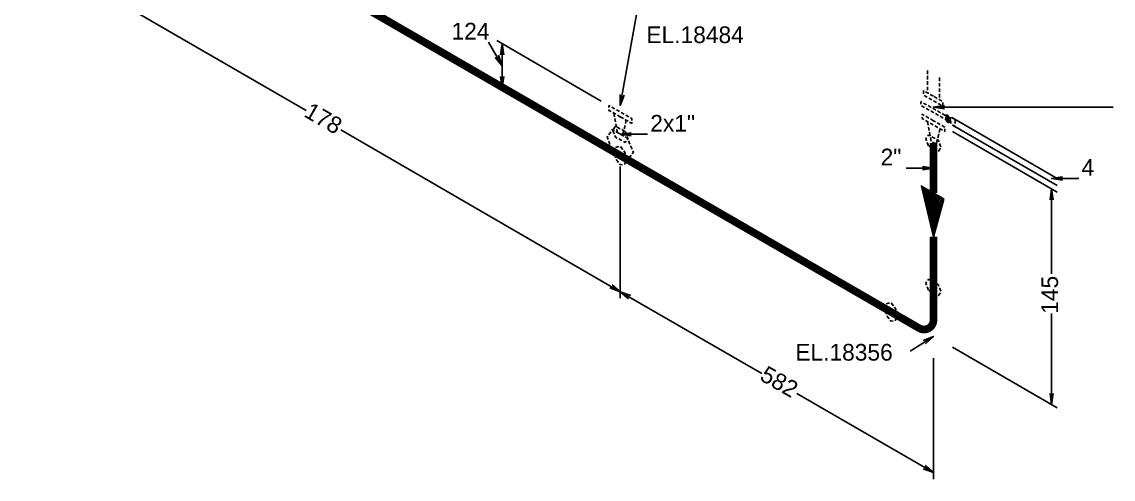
# Model space of a CAD drawing. Extents: x 0 to 597, y 0 to 422.
# Drawn here: x 116 to 258.3, y 113.6 to 173.2 of the extents above; entities that cross this region are included whole.
import ezdxf

# ---------------------------------------------------------------- set-up
doc = ezdxf.new("R2010")
doc.units = 0
doc.header["$MEASUREMENT"] = 0
doc.linetypes.add('GT100', pattern=[0.7, 0.466667, -0.233333])
doc.linetypes.add('GT101', pattern=[2.1, 1.4, -0.7])
doc.layers.add('GT_1', color=7, linetype='Continuous')
doc.styles.add('HTX1', font='O8116901', dxfattribs={"width": 1.02})

msp = doc.modelspace()

# ---------------------------------------------------------------- linework, layer by layer
at = {"layer": 'GT_1', "flags": 128}
for points in [[(116.014, 183.109), (153.076, 161.667)], [(194.043, 162.306), (196.173, 174.163)], [(191.558, 162.874), (177.926, 170.755)], [(178.636, 167.489), (176.861, 170.542)], [(178.849, 168.909), (178.636, 170.329), (178.423, 168.909)], [(178.636, 170.329), (178.636, 167.489)], [(177.713, 168.554), (178.636, 167.489), (178.139, 168.838)], [(178.636, 164.649), (178.636, 167.489)], [(191.558, 157.194), (177.926, 165.075)], [(178.423, 166.069), (178.636, 164.649), (178.849, 166.069)], [(194.043, 163.726), (194.043, 162.306), (194.54, 163.655)], [(236.288, 162.306), (234.868, 162.093), (236.288, 161.88)], [(234.868, 162.093), (258.298, 162.093)], [(237.353, 160.673), (250.985, 152.792)], [(237.353, 159.75), (250.985, 151.869)], [(194.043, 138.024), (157.62, 159.111)], [(195.463, 158.756), (194.043, 158.543), (195.463, 158.33)], [(194.043, 158.543), (197.593, 158.543)], [(237.353, 158.898), (250.985, 151.017)], [(194.043, 154.354), (194.043, 137.172)], [(234.868, 154.141), (231.318, 154.141)], [(233.448, 153.928), (234.868, 154.141), (233.448, 154.354)], [(194.043, 152.934), (194.043, 137.172)], [(251.695, 153.005), (250.275, 152.792), (251.695, 152.579)], [(250.275, 152.792), (253.825, 152.792)], [(234.868, 150.875), (233.306, 151.798), (234.868, 145.195), (236.217, 150.094), (233.519, 151.656), (234.868, 145.763), (236.146, 150.165), (233.661, 151.585), (234.868, 146.331), (235.933, 150.236), (233.874, 151.443), (234.868, 146.899), (235.72, 150.378), (234.087, 151.301), (234.868, 147.396), (235.578, 150.449), (234.3, 151.23), (234.868, 147.964), (235.365, 150.591), (234.442, 151.088), (234.868, 148.461), (235.152, 150.733), (234.655, 151.017), (234.868, 149.029), (234.939, 150.804), (234.868, 150.875), (234.868, 145.195)], [(250.488, 150.023), (250.275, 151.443), (250.062, 150.023)], [(250.275, 151.443), (250.275, 140.367)], [(192.694, 138.521), (194.043, 138.024), (192.978, 138.947)], [(195.392, 137.527), (194.043, 138.024), (195.108, 137.101)], [(194.043, 138.024), (212.503, 127.374)], [(250.275, 123.327), (250.275, 135.184)], [(234.868, 132.202), (231.838, 130.284)], [(233.822, 131.242), (234.868, 132.202), (233.538, 131.656)], [(237.353, 130.782), (250.985, 122.901)], [(234.868, 129.362), (234.868, 113.6)], [(234.868, 114.452), (217.047, 124.747)], [(250.062, 124.747), (250.275, 123.327), (250.488, 124.747)], [(233.519, 114.949), (234.868, 114.452), (233.803, 115.375)]]:
    msp.add_lwpolyline(points, dxfattribs=at)
at = {"layer": 'GT_1', "linetype": 'GT101', "const_width": 1, "flags": 128}
for points in [[(194.043, 155.774), (160.531, 175.157)], [(234.868, 157.407), (234.868, 150.875)], [(229.33, 135.397), (194.043, 155.774)], [(234.868, 145.195), (234.868, 138.592)], [(234.868, 138.592), (234.868, 134.332)], [(233.022, 133.267), (229.33, 135.397)]]:
    msp.add_lwpolyline(points, dxfattribs=at)
at = {"layer": 'GT_1', "linetype": 'GT100', "flags": 128}
for points in [[(234.087, 166.85), (234.087, 164.01)], [(235.649, 165.927), (235.649, 163.087)], [(234.868, 163.513), (233.59, 164.223), (233.59, 163.655), (236.075, 162.235), (236.075, 162.803), (234.868, 163.513)], [(194.043, 160.815), (195.534, 159.963), (195.534, 160.602), (192.552, 162.306), (192.552, 161.667), (194.043, 160.815)], [(236.501, 160.744), (236.501, 160.46), (233.235, 162.306), (233.235, 162.803), (236.501, 160.957), (236.501, 160.744), (236.501, 160.389), (236.572, 160.176), (236.785, 160.105), (236.927, 160.034), (236.998, 160.105), (237.069, 160.389), (236.998, 160.744), (236.927, 160.886), (236.785, 160.957), (236.572, 161.099), (236.501, 161.028), (236.501, 160.744), (237.069, 160.389)], [(194.824, 160.389), (194.327, 158.401), (193.688, 158.756), (193.191, 161.383)], [(234.868, 160.318), (233.377, 161.17), (233.377, 160.602), (236.359, 158.898), (236.359, 159.466), (234.868, 160.318)], [(236.501, 161.028), (236.998, 160.105)], [(236.927, 160.034), (236.572, 161.099)], [(236.572, 160.176), (236.927, 160.886)], [(236.785, 160.957), (236.785, 160.105)], [(194.682, 158.898), (195.037, 157.975), (194.682, 157.478), (193.404, 158.188), (193.049, 159.111), (193.404, 159.608), (194.682, 158.898)], [(234.087, 160.176), (234.584, 157.62), (235.223, 157.265), (235.72, 159.182)], [(236.998, 160.744), (236.501, 160.46)], [(237.069, 160.389), (237.14, 160.034), (237.282, 159.821), (237.424, 159.75), (237.566, 159.608), (237.708, 159.679), (237.708, 160.034), (237.708, 160.318), (237.566, 160.531), (237.424, 160.602), (237.282, 160.744), (237.14, 160.673), (237.069, 160.389)], [(194.043, 155.774), (194.966, 155.206), (195.747, 156.2), (194.966, 158.046), (192.978, 159.182), (192.339, 158.188), (192.978, 156.342), (194.043, 155.774)], [(234.229, 157.052), (233.874, 157.975), (234.229, 158.472), (235.507, 157.762), (235.862, 156.839), (235.507, 156.342), (234.229, 157.052)], [(193.404, 156.839), (194.043, 156.981), (194.682, 156.129), (194.682, 154.709), (194.043, 154.567), (193.404, 155.419), (193.404, 156.839)], [(234.229, 138.237), (233.874, 139.16), (234.229, 139.657), (235.507, 138.947), (235.862, 138.024), (235.507, 137.527), (234.229, 138.237)], [(228.691, 136.462), (229.33, 136.604), (229.969, 135.752), (229.969, 134.332), (229.33, 134.19), (228.691, 135.042), (228.691, 136.462)]]:
    msp.add_lwpolyline(points, dxfattribs=at)
at = {"layer": 'GT_1', "linetype": 'GT101', "const_width": 1, "flags": 128}
msp.add_lwpolyline([(234.868, 134.332, -0.577557), (233.022, 133.267)], format="xyb", dxfattribs=at)

# ---------------------------------------------------------------- texts
at = {"layer": 'GT_1', "style": 'HTX1', "width": 1.02}
for s, height, p in [('124', 2.1744, (172.033, 170.897)), ('EL.18484', 2.1744, (197.445, 170.432)), ('2x1"', 2.1744, (197.948, 158.898)), ('2"', 2.1744, (227.981, 154.496)), ('4', 2.174, (254.18, 153.147)), ('EL.18356', 2.1744, (216.856, 129.049))]:
    msp.add_text(s, height=height, dxfattribs=at).set_placement(p)
for s, rotation, p in [('178', 330, (152.657, 160.932)), ('145', 90, (251.11, 135.149)), ('582', 330, (212.084, 126.603))]:
    msp.add_text(s, height=2.1744, rotation=rotation, dxfattribs=at).set_placement(p)

doc.saveas('drawing.dxf')
